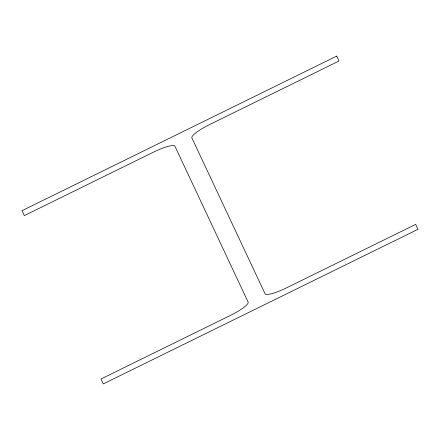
<?xml version="1.0" encoding="UTF-8"?>
<svg xmlns="http://www.w3.org/2000/svg" width="440" height="440" viewBox="0 0 440 440"><rect width="100%" height="100%" fill="white"/><g stroke="black" fill="none" stroke-linecap="round" stroke-linejoin="round"><path stroke-width="0.66" d="M336.683 56.117L22 210.7L24.305 215.606L153.687 152.048A21.714 4.142 -26.2 0 1 174.933 146.223L248.122 302.099A21.714 4.142 -26.2 0 1 230.395 315.42L101.013 378.978L103.318 383.884L418 229.301L415.695 224.395L286.314 287.952A21.714 4.142 -26.2 0 1 265.067 293.777L191.879 137.901A21.714 4.142 -26.2 0 1 209.605 124.581L338.987 61.023L336.683 56.117"/></g></svg>
